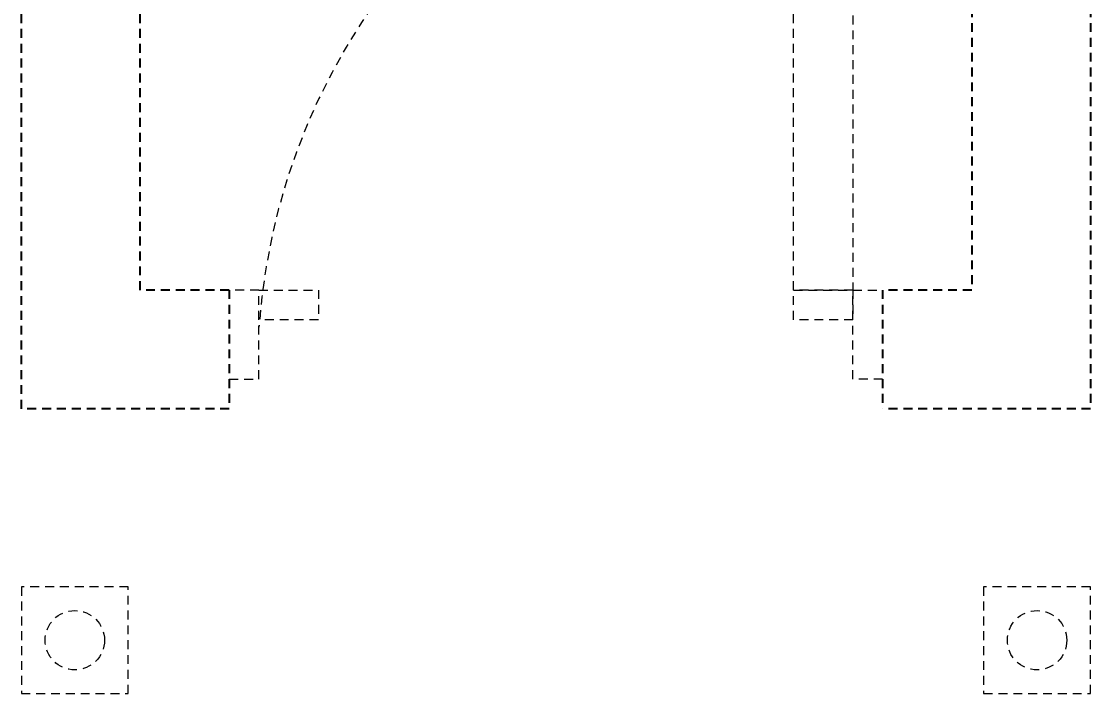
# Model space of a CAD drawing. Header units: millimetres. Extents: x 13515 to 183937, y -33900 to -660.
# Drawn here: x 120644.19 to 120672.36, y -19650.2 to -19632.48 of the extents above; entities that cross this region are included whole.
import ezdxf

# ---------------------------------------------------------------- set-up
doc = ezdxf.new("R2010")
doc.units = ezdxf.units.MM
doc.header["$LTSCALE"] = 100
doc.header["$MEASUREMENT"] = 0
doc.linetypes.add('-HID', pattern=[2.5, 1.5, -1])
doc.linetypes.add('HID', pattern=[2.5, 1.5, -1])
doc.layers.get('0').update_dxf_attribs({"linetype": 'CONTINUOUS'})
doc.layers.get('Defpoints').update_dxf_attribs({"color": 171, "linetype": 'CONTINUOUS'})
for name, color, linetype in [('DOOR', 4, 'CONTINUOUS'), ('DOOR ELE', 253, 'CONTINUOUS'), ('DOOR(OPEN ELE)', 5, 'CONTINUOUS'), ('ELE9', 9, 'CONTINUOUS'), ('FIN(패널-T150 방열)', 9, 'CONTINUOUS'), ('STEEL', 5, 'CONTINUOUS'), ('단열패널-방열문(저온공사분)', 251, 'CONTINUOUS')]:
    doc.layers.add(name, color=color, linetype=linetype)
doc.styles.add('나눔바른고딕', font='NanumBarunGothic.ttf')

# ---------------------------------------------------------------- blocks, each defined once
blk = doc.blocks.new('A$C48EA7C17')
at = {"layer": 'DOOR'}
for points in [[(965, 1087.5), (1000, 1087.5), (1000, 87.5), (965, 87.5)], [(-50, 0), (0, 0), (0, 150), (-50, 150)], [(1050, 0), (1000, 0), (1000, 150), (1050, 150)]]:
    blk.add_lwpolyline(points, close=True, dxfattribs=at)
at = {"layer": 'DOOR ELE', "ltscale": 0.1}
for points in [[(965, 150), (0, 150)], [(1000, 0), (0, 0)]]:
    blk.add_lwpolyline(points, dxfattribs=at)
at = {"layer": 'DOOR(OPEN ELE)', "linetype": 'HID', "ltscale": 0.05}
blk.add_arc((1083.9, 7.2), 1086.8, 96.2785, 175.7623, dxfattribs=at)
at = {"layer": 'Defpoints', "style": '나눔바른고딕'}
blk.add_text('FSD-1100', height=100, dxfattribs=at).set_placement((138.7, 28))
blk = doc.blocks.new('sdflgkjdlfgkjlfhgfh')
at = {"layer": 'FIN(패널-T150 방열)', "linetype": '-HID', "ltscale": 0.1}
for points in [[(36500082.6, 38946.3), (36499732.6, 38946.3), (36499732.6, 40396.3)], [(36500082.6, 39146.3), (36499932.6, 39146.3), (36499932.6, 40396.3)], [(36501332.6, 40396.3), (36501332.6, 39146.3), (36501182.6, 39146.3)], [(36501532.6, 40396.3), (36501532.6, 38946.3), (36501182.6, 38946.3)], [(36500082.6, 39146.3), (36500082.6, 38946.3)], [(36501182.6, 39146.3), (36501182.6, 38946.3)]]:
    blk.add_lwpolyline(points, dxfattribs=at)
at = {"layer": 'STEEL', "linetype": '-HID', "lineweight": 0, "ltscale": 0.1}
for p, q in [((36499912.6, 38646.3), (36499732.6, 38646.3)), ((36499732.6, 38646.3), (36499732.6, 38466.3)), ((36499912.6, 38466.3), (36499912.6, 38646.3)), ((36501532.6, 38646.3), (36501352.6, 38646.3)), ((36501352.6, 38646.3), (36501352.6, 38466.3)), ((36501532.6, 38466.3), (36501532.6, 38646.3)), ((36499732.6, 38466.3), (36499912.6, 38466.3)), ((36501352.6, 38466.3), (36501532.6, 38466.3))]:
    blk.add_line(p, q, dxfattribs=at)
for centre in [(36499822.6, 38556.3), (36501442.6, 38556.3)]:
    blk.add_circle(centre, 50, dxfattribs=at)
at = {"layer": '단열패널-방열문(저온공사분)', "linetype": '-HID', "lineweight": 0, "ltscale": 0.1}
for points in [[(36501182.6, 40083.8), (36501182.6, 39933.8), (36501132.6, 39933.8), (36501132.6, 40083.8)], [(36501032.6, 39983.8), (36501132.6, 39983.8), (36501132.6, 39146.3), (36501032.6, 39146.3)], [(36500082.6, 38996.3), (36500132.6, 38996.3), (36500132.6, 39146.3), (36500082.6, 39146.3)], [(36500232.6, 39146.3), (36500232.6, 39096.3), (36500132.6, 39096.3), (36500132.6, 39146.3)], [(36501132.6, 39146.3), (36501132.6, 39096.3), (36501032.6, 39096.3), (36501032.6, 39146.3)], [(36501182.6, 38996.3), (36501132.6, 38996.3), (36501132.6, 39146.3), (36501182.6, 39146.3)]]:
    blk.add_lwpolyline(points, close=True, dxfattribs=at)
blk.add_arc((36501206.2, 39008.2), 1076.2, 91.9281, 175.9721, dxfattribs=at)
at = {"ltscale": 0.1}
blk.add_blockref('A$C48EA7C17', (36500132.6, 40321.3), dxfattribs=at)
blk = doc.blocks.new('FGHJ')
at = {"layer": 'ELE9', "ltscale": 0.1}
blk.add_blockref('sdflgkjdlfgkjlfhgfh', (627566.4, 0), dxfattribs=at)

msp = doc.modelspace()

# ---------------------------------------------------------------- block references
at = {"xscale": 0.01565102769230769, "yscale": 0.01565102769230769, "zscale": 0.01565102769230769}
msp.add_blockref('FGHJ', (-460436.194, -20252.242), dxfattribs=at)

doc.saveas('drawing.dxf')
